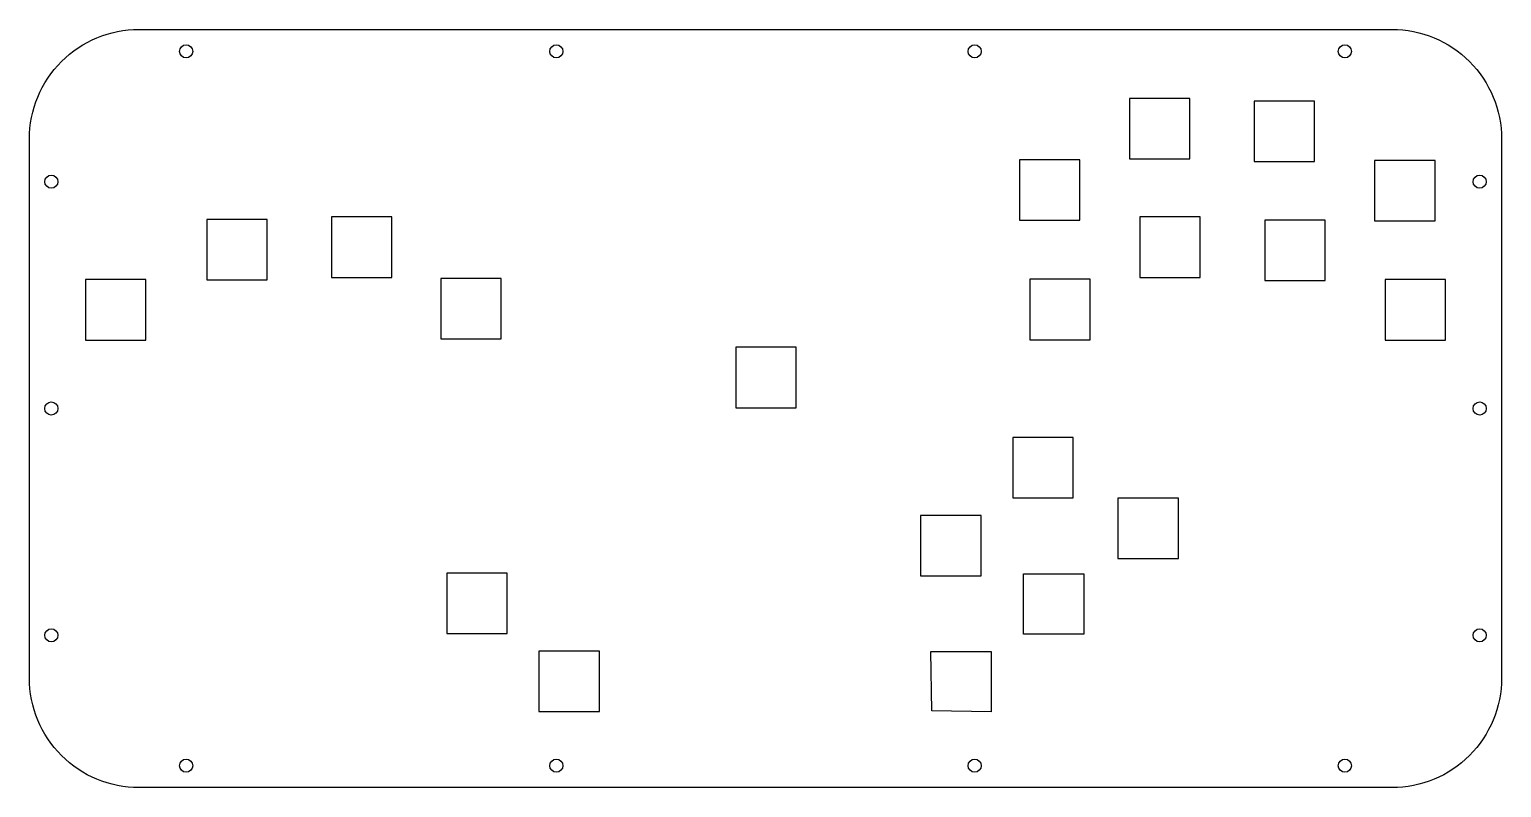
# Model space of a CAD drawing. Header units: millimetres. Extents: x 50 to 387, y 47 to 220.
import ezdxf

# ---------------------------------------------------------------- set-up
doc = ezdxf.new("R2010")
doc.units = ezdxf.units.MM
doc.layers.get('0').update_dxf_attribs({"linetype": 'CONTINUOUS'})

msp = doc.modelspace()

# ---------------------------------------------------------------- linework, layer by layer
msp.add_lwpolyline([(361.6, 219.78, -0.414214), (386.6, 194.78), (386.6, 71.58, -0.414214), (361.6, 46.58), (75.2, 46.58, -0.414214), (50.2, 71.58), (50.2, 194.78, -0.414214), (75.2, 219.78)], format="xyb", close=True)
for points in [[(315.38, 204.03), (301.58, 204.03), (301.58, 190.23), (315.38, 190.23)], [(343.89, 189.59), (343.89, 203.39), (330.09, 203.39), (330.09, 189.59)], [(290.22, 176.23), (290.22, 190.03), (276.42, 190.03), (276.42, 176.23)], [(357.6, 189.83), (357.6, 176.03), (371.4, 176.03), (371.4, 189.83)], [(90.73, 176.38), (90.73, 162.58), (104.53, 162.58), (104.53, 176.38)], [(119.25, 176.94), (119.25, 163.14), (133.05, 163.14), (133.05, 176.94)], [(317.75, 176.94), (303.95, 176.94), (303.95, 163.14), (317.75, 163.14)], [(346.27, 176.19), (332.47, 176.19), (332.47, 162.39), (346.27, 162.39)], [(63.02, 148.83), (76.82, 148.83), (76.82, 162.63), (63.02, 162.63)], [(144.19, 149.1), (157.99, 149.1), (157.99, 162.9), (144.19, 162.9)], [(292.61, 162.7), (278.81, 162.7), (278.81, 148.9), (292.61, 148.9)], [(373.78, 148.83), (373.78, 162.63), (359.98, 162.63), (359.98, 148.83)], [(225.4, 133.37), (225.4, 147.17), (211.6, 147.17), (211.6, 133.37)], [(288.71, 112.74), (288.71, 126.54), (274.91, 126.54), (274.91, 112.74)], [(312.74, 112.69), (298.94, 112.69), (298.94, 98.89), (312.74, 98.89)], [(253.85, 94.94), (267.65, 94.94), (267.65, 108.74), (253.85, 108.74)], [(159.37, 81.75), (159.37, 95.55), (145.57, 95.55), (145.57, 81.75)], [(277.35, 95.41), (291.15, 95.41), (291.15, 81.61), (277.35, 81.61)], [(166.64, 77.75), (166.64, 63.95), (180.44, 63.95), (180.44, 77.75)], [(270, 63.88), (256.39, 64.08), (256.19, 77.69), (269.99, 77.68)]]:
    msp.add_lwpolyline(points, close=True)
for centre in [(86, 214.78), (170.6, 214.78), (266.2, 214.78), (350.8, 214.78), (55.2, 185), (381.6, 185), (55.2, 133.18), (381.6, 133.18), (55.2, 81.36), (381.6, 81.36), (86, 51.58), (170.6, 51.58), (266.2, 51.58), (350.8, 51.58)]:
    msp.add_circle(centre, 1.5)

doc.saveas('drawing.dxf')
